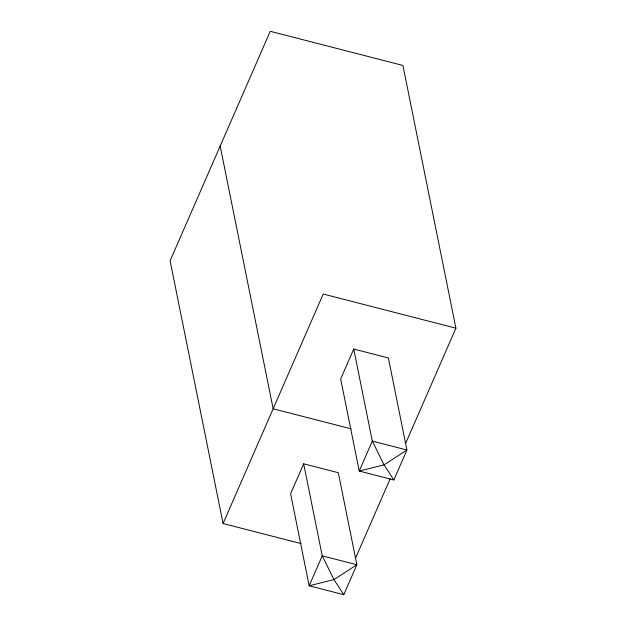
<?xml version="1.0" encoding="UTF-8"?>
<svg xmlns="http://www.w3.org/2000/svg" width="626" height="626" viewBox="0 0 626 626"><rect width="100%" height="100%" fill="white"/><g stroke="black" fill="none" stroke-linecap="round" stroke-linejoin="round"><path stroke-width="0.94" d="M301.176 543.626L223.075 523.524L323.227 294.032L455.9 328.188L405.828 442.934M303.673 463.796L290.605 493.742L309.166 585.787L343.791 594.7L356.859 564.754L338.298 472.708L303.673 463.796L322.233 555.841L333.971 579.606L343.791 594.7M353.745 349.05L340.677 378.996L359.238 471.042L393.864 479.954L406.931 450.008L388.37 357.962L353.745 349.05L372.306 441.095L384.043 464.86L393.864 479.954M355.748 557.68L390.178 478.788M351.249 428.88L273.147 408.778L220.172 146.046M455.9 328.188L402.925 65.456L270.252 31.3L170.1 260.792L223.075 523.524M322.233 555.841L309.166 585.787L333.971 579.606L356.859 564.754L322.233 555.841M372.306 441.095L359.238 471.042L384.043 464.86L406.931 450.008L372.306 441.095"/></g></svg>
